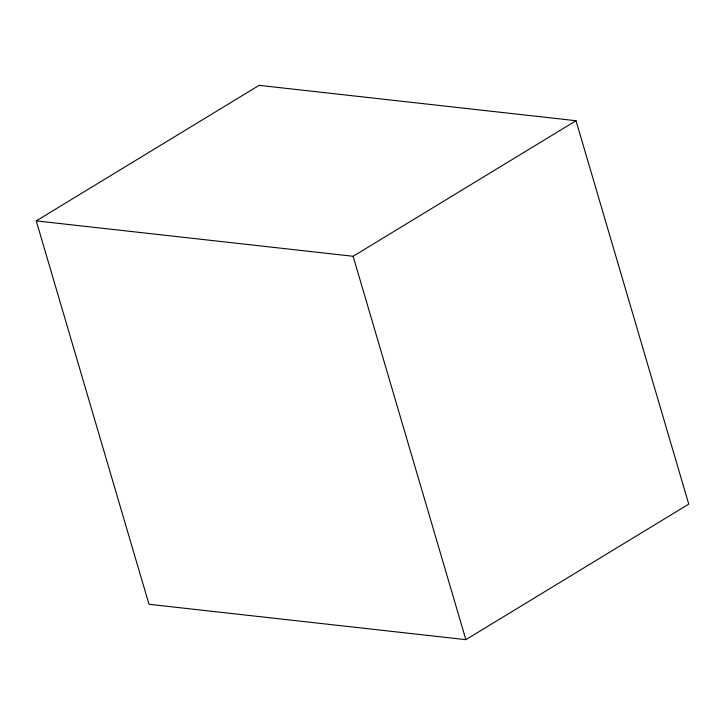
<?xml version="1.0" encoding="UTF-8"?>
<svg xmlns="http://www.w3.org/2000/svg" width="725" height="725" viewBox="0 0 725 725"><rect width="100%" height="100%" fill="white"/><g stroke="black" fill="none" stroke-linecap="round" stroke-linejoin="round"><path stroke-width="1.09" d="M36.25 220.889L259.133 85.342L576.013 120.722L688.75 504.111L465.867 639.658L148.988 604.278L36.25 220.889L353.129 256.269L576.013 120.722M353.129 256.269L465.867 639.658"/></g></svg>
